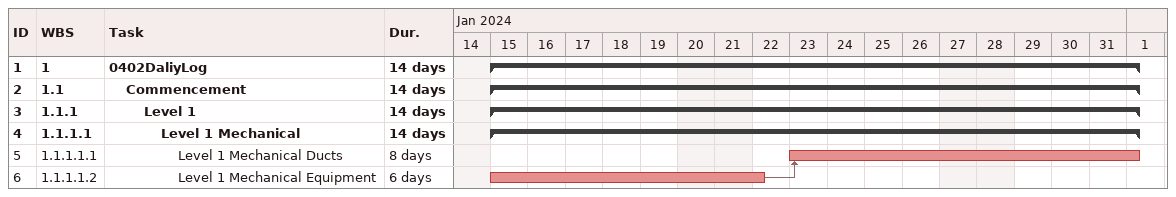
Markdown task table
| ID | WBS | Task | Duration | Start | Finish | Predecessors |
|---|---|---|---|---|---|---|
| 1 | 1 | **0402DaliyLog** | 14d | 2024-01-15 | 2024-02-01 |  |
| 2 | 1.1 | **Commencement** | 14d | 2024-01-15 | 2024-02-01 |  |
| 3 | 1.1.1 | **Level 1** | 14d | 2024-01-15 | 2024-02-01 |  |
| 4 | 1.1.1.1 | **Level 1 Mechanical** | 14d | 2024-01-15 | 2024-02-01 |  |
| 5 | 1.1.1.1.1 | Level 1 Mechanical Ducts | 8d | 2024-01-23 | 2024-02-01 | 6 |
| 6 | 1.1.1.1.2 | Level 1 Mechanical Equipment | 6d | 2024-01-15 | 2024-01-22 |  |
